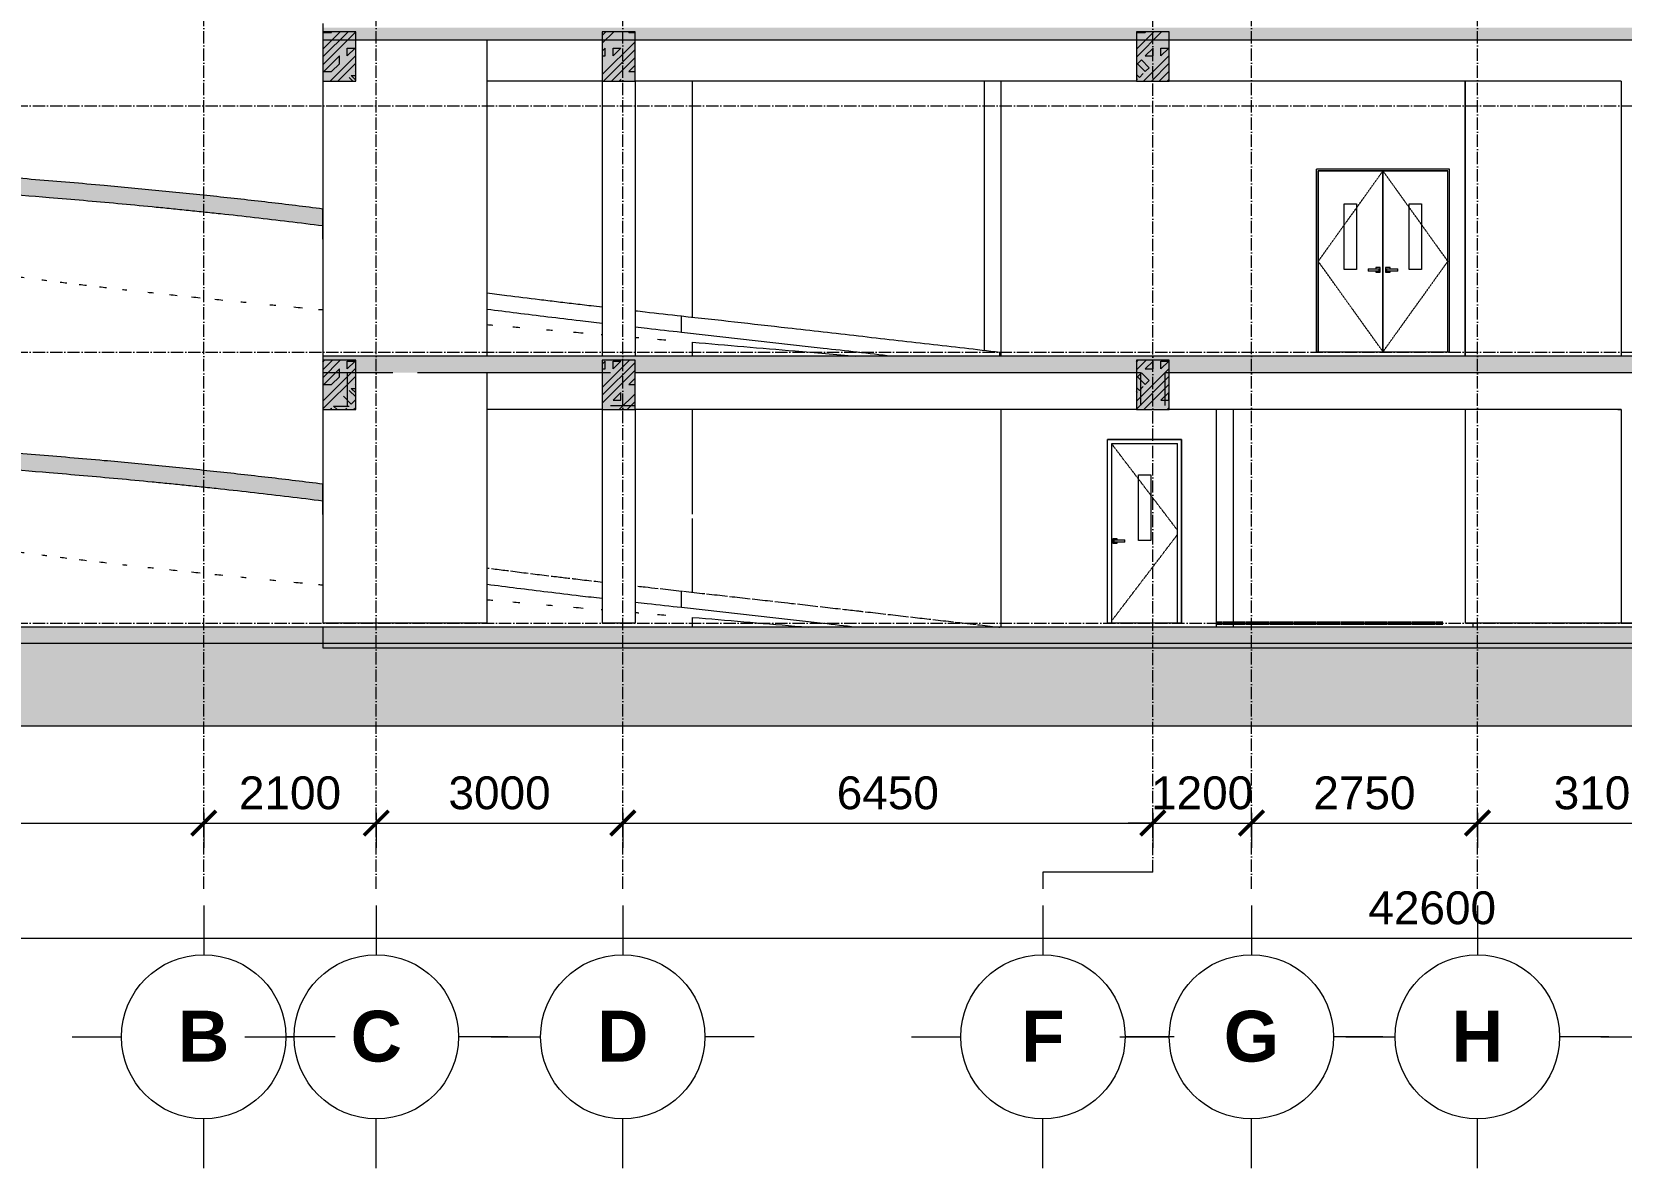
# Model space of a CAD drawing. Header units: millimetres. Extents: x -7075 to 54747, y -13937 to 93540.
# Drawn here: x 4258 to 23600, y -13937 to -100 of the extents above; entities that cross this region are included whole.
import ezdxf

# ---------------------------------------------------------------- set-up
doc = ezdxf.new("R2010")
doc.units = ezdxf.units.MM
for name, pattern in [('CGXD', [18, 4, -2, 4, -2, 4, -2]), ('Dash 1_16_', [3.175, 1.5875, -1.5875]), ('Grid Line', [4.2, 3, -0.6, 0, -0.6])]:
    doc.linetypes.add(name, pattern=pattern)
for name, color, linetype, lineweight in [('A-DOOR', 31, 'Continuous', 5), ('CUA', 31, 'Continuous', 9), ('DIM', 1, 'Continuous', 5), ('Duong Ranh', 83, 'CGXD', 50), ('KH', 6, 'Continuous', 5), ('NET CAT', 3, 'Continuous', 5), ('NET CATConcrete', 3, 'Continuous', 5), ('NET THAY 2', 55, 'Continuous', 5), ('NET-CAT', 3, 'Continuous', 15), ('NET-THAY', 2, 'Continuous', 9), ('TRUC', 225, 'Continuous', 5)]:
    doc.layers.add(name, color=color, linetype=linetype, lineweight=lineweight)
doc.styles.add('Arial_B', font='arialbd_0.ttf', dxfattribs={"height": 619.047619})
doc.styles.add('TA1', font='arial_0.ttf')
doc.dimstyles.new('D_200_KTx2', dxfattribs={"dimtxt": 400, "dimasz": 300, "dimexe": 300, "dimexo": 300, "dimgap": 160, "dimtad": 1, "dimdec": 0, "dimzin": 9, "dimtxsty": 'TA1', "dimblk": 'ARCHTICK', "dimcen": 1, "dimdle": 300, "dimclrd": 256, "dimclre": 256, "dimclrt": 7, "dimadec": 0, "dimazin": 0, "dimtfac": 1, "dimtdec": 0, "dimtix": 1, "dimtmove": 1, "dimatfit": 3, "dimldrblk": 'ARCHTICK', "dimfxl": 0, "dimtolj": 1, "dimtzin": 0, "dimlwd": -1, "dimlwe": -1, "dimarcsym": 0})
pattern_1 = [(45, (19331.55, 39800), (-476.246, 476.246), []), (45, (19426.8, 39800), (-476.246, 476.246), []), (45, (19236.3, 39800), (-476.246, 476.246), []), (45, (19712.55, 39800), (-476.246, 476.246), []), (45, (19807.8, 39800), (-476.246, 476.246), []), (0, (19617.3, 39895.25), (0, 952.5), [95.25, -857.25]), (0, (19712.55, 39990.5), (0, 952.5), [95.25, -857.25]), (45, (19617.3, 39895.25), (0, 952.491), [134.683, -1212.342]), (45, (19712.55, 39895.25), (0, 952.491), [134.684, -1212.342]), (0, (19617.3, 39895.25), (0, 952.5), [95.25, -857.25]), (90, (19141.05, 39895.25), (-952.5, 6e-14), [95.25, -857.25]), (90, (19236.3, 39895.25), (-952.5, 6e-14), [190.5, -762]), (45, (19141.05, 39990.5), (0, 952.491), [134.684, -1212.342]), (90, (19998.3, 40181), (-952.5, 6e-14), [95.25, -857.25]), (0, (19903.05, 40181), (0, 952.5), [95.25, -857.25]), (45, (19903.05, 40181), (0, 952.491), [134.683, -1212.342]), (0, (20093.55, 39895.25), (0, 952.5), [95.25, -857.25]), (0, (20093.55, 40371.5), (0, 952.5), [95.25, -857.25]), (90, (20284.05, 40466.75), (-952.5, 6e-14), [95.25, -857.25]), (45, (20093.55, 40371.5), (0, 952.491), [269.367, -1077.659]), (45, (20188.8, 40371.5), (0, 952.491), [134.684, -1212.342]), (45, (20379.3, 40562), (0, 952.491), [134.684, -1212.342]), (0, (20379.3, 40657.25), (0, 952.5), [95.25, -857.25]), (90, (20379.3, 40562), (-952.5, 6e-14), [95.25, -857.25]), (0, (19712.55, 40562), (0, 952.5), [95.25, -857.25]), (0, (19903.05, 40657.25), (0, 952.5), [95.25, -857.25]), (90, (19807.8, 40562), (-952.5, 6e-14), [95.25, -857.25]), (90, (19903.05, 40562), (-952.5, 6e-14), [95.25, -857.25]), (45, (19712.55, 40562), (0, 952.491), [134.684, -1212.342]), (45, (19903.05, 40562), (0, 952.491), [134.684, -1212.342]), (135, (19355.3, 40014.8), (-952.491, 6e-14), [134.684, -1212.342]), (135, (19474.4, 40133.4), (-952.491, 6e-14), [134.684, -1212.342]), (135, (19545.86, 40204.8), (-952.491, 6e-14), [134.683, -1212.342]), (135, (19569.7, 40228.6), (-952.491, 6e-14), [134.683, -1212.342]), (135, (19617.3, 40276.25), (-952.491, 6e-14), [134.683, -1212.342]), (135, (19641.1, 40300.06), (-952.491, 6e-14), [134.683, -1212.342]), (135, (19712.55, 40371.5), (-952.491, 6e-14), [134.683, -1212.342]), (135, (19760.2, 40419.1), (-952.491, 6e-14), [134.683, -1212.342]), (45, (19355.3, 40014.8), (0, 952.491), [95.25, -1251.776]), (45, (19474.4, 40133.4), (0, 952.491), [67.361, -1279.665]), (45, (19641.1, 40300.06), (0, 952.491), [67.361, -1279.665]), (45, (19545.86, 40395.3), (0, 952.491), [67.361, -1279.665]), (45, (19712.55, 40371.5), (0, 952.491), [67.361, -1279.665]), (45, (19617.3, 40466.75), (0, 952.491), [67.361, -1279.665]), (0, (19260.5, 40109.5), (0, 952.5), [190.043, -762.457]), (0, (19474.4, 40323.9), (0, 952.5), [95.25, -857.25])]

# ---------------------------------------------------------------- blocks, each defined once
blk = doc.blocks.new('ALC1807-ASCENT PLAZA-KET CAU 180524_rvt-1-A-A')
at = {"layer": 'NET CAT'}
h = blk.add_hatch(dxfattribs=at)
h.set_pattern_fill('FP_5', color=256, style=0, pattern_type=2)
h.set_pattern_definition([(45, (19431.55, 39800), (-476.246, 476.246), []), (45, (19526.8, 39800), (-476.246, 476.246), []), (45, (19336.3, 39800), (-476.246, 476.246), []), (45, (19812.55, 39800), (-476.246, 476.246), []), (45, (19907.8, 39800), (-476.246, 476.246), []), (0, (19717.3, 39895.25), (0, 952.5), [95.25, -857.25]), (0, (19812.55, 39990.5), (0, 952.5), [95.25, -857.25]), (45, (19717.3, 39895.25), (0, 952.491), [134.683, -1212.342]), (45, (19812.55, 39895.25), (0, 952.491), [134.684, -1212.342]), (0, (19717.3, 39895.25), (0, 952.5), [95.25, -857.25]), (90, (19241.05, 39895.25), (-952.5, 6e-14), [95.25, -857.25]), (90, (19336.3, 39895.25), (-952.5, 6e-14), [190.5, -762]), (45, (19241.05, 39990.5), (0, 952.491), [134.684, -1212.342]), (90, (20098.3, 40181), (-952.5, 6e-14), [95.25, -857.25]), (0, (20003.05, 40181), (0, 952.5), [95.25, -857.25]), (45, (20003.05, 40181), (0, 952.491), [134.683, -1212.342]), (0, (20193.55, 39895.25), (0, 952.5), [95.25, -857.25]), (0, (20193.55, 40371.5), (0, 952.5), [95.25, -857.25]), (90, (20384.05, 40466.75), (-952.5, 6e-14), [95.25, -857.25]), (45, (20193.55, 40371.5), (0, 952.491), [269.367, -1077.66]), (45, (20288.8, 40371.5), (0, 952.491), [134.684, -1212.342]), (45, (20479.3, 40562), (0, 952.491), [134.684, -1212.342]), (0, (20479.3, 40657.25), (0, 952.5), [95.25, -857.25]), (90, (20479.3, 40562), (-952.5, 6e-14), [95.25, -857.25]), (0, (19812.55, 40562), (0, 952.5), [95.25, -857.25]), (0, (20003.05, 40657.25), (0, 952.5), [95.25, -857.25]), (90, (19907.8, 40562), (-952.5, 6e-14), [95.25, -857.25]), (90, (20003.05, 40562), (-952.5, 6e-14), [95.25, -857.25]), (45, (19812.55, 40562), (0, 952.491), [134.684, -1212.342]), (45, (20003.05, 40562), (0, 952.491), [134.684, -1212.342]), (135, (19455.3, 40014.8), (-952.491, 6e-14), [134.684, -1212.342]), (135, (19574.4, 40133.4), (-952.491, 6e-14), [134.684, -1212.342]), (135, (19645.86, 40204.8), (-952.491, 6e-14), [134.683, -1212.342]), (135, (19669.7, 40228.6), (-952.491, 6e-14), [134.683, -1212.342]), (135, (19717.3, 40276.25), (-952.491, 6e-14), [134.683, -1212.342]), (135, (19741.1, 40300.06), (-952.491, 6e-14), [134.683, -1212.342]), (135, (19812.55, 40371.5), (-952.491, 6e-14), [134.683, -1212.342]), (135, (19860.2, 40419.1), (-952.491, 6e-14), [134.683, -1212.342]), (45, (19455.3, 40014.8), (0, 952.491), [95.25, -1251.776]), (45, (19574.4, 40133.4), (0, 952.491), [67.36, -1279.665]), (45, (19741.1, 40300.06), (0, 952.491), [67.36, -1279.665]), (45, (19645.86, 40395.3), (0, 952.491), [67.36, -1279.665]), (45, (19812.55, 40371.5), (0, 952.491), [67.36, -1279.665]), (45, (19717.3, 40466.75), (0, 952.491), [67.36, -1279.665]), (0, (19360.5, 40109.5), (0, 952.5), [190.043, -762.457]), (0, (19574.4, 40323.9), (0, 952.5), [95.25, -857.25])])
h.paths.add_polyline_path([(7800, -700), (8200, -700), (8200, -100), (7800, -100), (7800, -610)], flags=0)
h = blk.add_hatch(dxfattribs=at)
h.set_pattern_fill('FP_5', color=256, style=0, pattern_type=2)
h.set_pattern_definition(pattern_1)
h.paths.add_polyline_path([(11271, -700), (11600, -700), (11600, -100), (11200, -100), (11200, -700)], flags=0)
h = blk.add_hatch(dxfattribs=at)
h.set_pattern_fill('FP_5', color=256, style=0, pattern_type=2)
h.set_pattern_definition(pattern_1)
h.paths.add_polyline_path([(17700, -700), (18100, -700), (18100, -100), (17700, -100)], flags=0)
h = blk.add_hatch(dxfattribs=at)
h.set_pattern_fill('FP_5', color=256, style=0, pattern_type=2)
h.set_pattern_definition([(45, (19431.54, 39800), (-476.246, 476.246), []), (45, (19526.8, 39800), (-476.246, 476.246), []), (45, (19336.3, 39800), (-476.246, 476.246), []), (45, (19812.54, 39800), (-476.246, 476.246), []), (45, (19907.8, 39800), (-476.246, 476.246), []), (0, (19717.3, 39895.25), (0, 952.5), [95.25, -857.25]), (0, (19812.5, 39990.5), (0, 952.5), [95.25, -857.25]), (45, (19717.3, 39895.25), (0, 952.491), [134.683, -1212.342]), (45, (19812.54, 39895.25), (0, 952.491), [134.684, -1212.342]), (0, (19717.3, 39895.25), (0, 952.5), [95.25, -857.25]), (90, (19241, 39895.25), (-952.5, 6e-14), [95.25, -857.25]), (90, (19336.3, 39895.25), (-952.5, 6e-14), [190.5, -762]), (45, (19241.04, 39990.5), (0, 952.491), [134.684, -1212.342]), (90, (20098.3, 40181), (-952.5, 6e-14), [95.25, -857.25]), (0, (20003, 40181), (0, 952.5), [95.25, -857.25]), (45, (20003.04, 40181), (0, 952.491), [134.683, -1212.342]), (0, (20193.5, 39895.25), (0, 952.5), [95.25, -857.25]), (0, (20193.5, 40371.5), (0, 952.5), [95.25, -857.25]), (90, (20384, 40466.75), (-952.5, 6e-14), [95.25, -857.25]), (45, (20193.54, 40371.5), (0, 952.491), [269.367, -1077.659]), (45, (20288.8, 40371.5), (0, 952.491), [134.684, -1212.342]), (45, (20479.3, 40562), (0, 952.491), [134.684, -1212.342]), (0, (20479.3, 40657.25), (0, 952.5), [95.25, -857.25]), (90, (20479.3, 40562), (-952.5, 6e-14), [95.25, -857.25]), (0, (19812.5, 40562), (0, 952.5), [95.25, -857.25]), (0, (20003, 40657.25), (0, 952.5), [95.25, -857.25]), (90, (19907.8, 40562), (-952.5, 6e-14), [95.25, -857.25]), (90, (20003, 40562), (-952.5, 6e-14), [95.25, -857.25]), (45, (19812.54, 40562), (0, 952.491), [134.684, -1212.342]), (45, (20003.04, 40562), (0, 952.491), [134.684, -1212.342]), (135, (19455.3, 40014.8), (-952.491, 6e-14), [134.684, -1212.342]), (135, (19574.4, 40133.4), (-952.491, 6e-14), [134.684, -1212.342]), (135, (19645.85, 40204.8), (-952.491, 6e-14), [134.683, -1212.342]), (135, (19669.66, 40228.6), (-952.491, 6e-14), [134.683, -1212.342]), (135, (19717.3, 40276.25), (-952.491, 6e-14), [134.683, -1212.342]), (135, (19741.1, 40300.06), (-952.491, 6e-14), [134.683, -1212.342]), (135, (19812.54, 40371.5), (-952.491, 6e-14), [134.683, -1212.342]), (135, (19860.16, 40419.1), (-952.491, 6e-14), [134.683, -1212.342]), (45, (19455.3, 40014.8), (0, 952.491), [95.25, -1251.776]), (45, (19574.4, 40133.4), (0, 952.491), [67.361, -1279.665]), (45, (19741.1, 40300.06), (0, 952.491), [67.361, -1279.665]), (45, (19645.85, 40395.3), (0, 952.491), [67.361, -1279.665]), (45, (19812.54, 40371.5), (0, 952.491), [67.361, -1279.665]), (45, (19717.3, 40466.75), (0, 952.491), [67.361, -1279.665]), (0, (19360.5, 40109.5), (0, 952.5), [190.043, -762.457]), (0, (19574.4, 40323.9), (0, 952.5), [95.25, -857.25])])
h.paths.add_polyline_path([(8166, -4700), (8200, -4700), (8200, -4100), (7800, -4100), (7800, -4700)], flags=0)
h = blk.add_hatch(dxfattribs=at)
h.set_pattern_fill('FP_5', color=256, style=0, pattern_type=2)
h.set_pattern_definition(pattern_1)
h.paths.add_polyline_path([(11271, -4700), (11600, -4700), (11600, -4100), (11200, -4100), (11200, -4700)], flags=0)
h = blk.add_hatch(dxfattribs=at)
h.set_pattern_fill('FP_5', color=256, style=0, pattern_type=2)
h.set_pattern_definition(pattern_1)
h.paths.add_polyline_path([(17700, -4700), (18100, -4700), (18100, -4100), (17700, -4100)], flags=0)
at = {"layer": 'NET CAT', "color": 130, "lineweight": 13}
for p, q in [((8200, -100), (7800, -100)), ((7800, -100), (7800, -700)), ((8200, -700), (8200, -100)), ((11600, -100), (11200, -100)), ((11200, -100), (11200, -700)), ((11600, -700), (11600, -100)), ((18100, -100), (17700, -100)), ((17700, -100), (17700, -700)), ((18100, -700), (18100, -100)), ((7800, -700), (8200, -700)), ((11200, -700), (11600, -700)), ((17700, -700), (18100, -700)), ((8200, -4100), (7800, -4100)), ((7800, -4100), (7800, -4700)), ((8200, -4700), (8200, -4100)), ((11600, -4100), (11200, -4100)), ((11200, -4100), (11200, -4700)), ((11600, -4700), (11600, -4100)), ((18100, -4100), (17700, -4100)), ((17700, -4100), (17700, -4700)), ((18100, -4700), (18100, -4100)), ((7800, -4700), (8200, -4700)), ((11200, -4700), (11600, -4700)), ((17700, -4700), (18100, -4700))]:
    blk.add_line(p, q, dxfattribs=at)
at = {"layer": 'NET CAT', "color": 4}
for p, q in [((9800, -4050), (9800, -200)), ((7800, -700), (7800, -2258)), ((11200, -700), (9800, -700)), ((11200, -700), (11200, -4050)), ((11600, -700), (11600, -4050)), ((17700, -700), (11600, -700)), ((23600, -700), (18100, -700)), ((21700, -700), (21700, -4050)), ((23600, -700), (23600, -4050)), ((7800, -2627), (7800, -4050)), ((9800, -7300), (9800, -4250)), ((11200, -4700), (9800, -4700)), ((11200, -4700), (11200, -7300)), ((11600, -4700), (11600, -7300)), ((17700, -4700), (11600, -4700)), ((23600, -4700), (18100, -4700)), ((21700, -4700), (21700, -7300)), ((23600, -4700), (23600, -7300)), ((7800, -5431), (7800, -5607)), ((7800, -5977), (7800, -7300)), ((9800, -7300), (7800, -7300)), ((11600, -7300), (11200, -7300)), ((23600, -7300), (21700, -7300)), ((25950, -7300), (23600, -7300))]:
    blk.add_line(p, q, dxfattribs=at)
blk = doc.blocks.new('CUA 1 CANH MO - 2 - Type 1-1950947-A-A')
at = {"layer": 'A-DOOR'}
for p, q in [((17725, -6295), (17725, -5495)), ((17725, -5495), (17875, -5495)), ((17875, -5495), (17875, -6295)), ((17875, -6295), (17725, -6295)), ((17400, -7295), (18200, -7295))]:
    blk.add_line(p, q, dxfattribs=at)
at = {"layer": 'CUA', "lineweight": 5}
for p, q in [((17350, -7300), (17350, -5064)), ((18250, -5064), (17350, -5064)), ((17400, -7300), (17400, -5114)), ((17400, -5114), (18200, -5114)), ((18200, -7300), (18200, -5114)), ((18250, -7300), (18250, -5064)), ((17468, -6272), (17413, -6272)), ((17413, -6272), (17413, -6327)), ((17413, -6327), (17468, -6327)), ((17426, -6285), (17561, -6285)), ((17426, -6285), (17426, -6315)), ((17561, -6315), (17426, -6315)), ((17468, -6285), (17468, -6272)), ((17468, -6327), (17468, -6315)), ((17561, -6315), (17561, -6285)), ((17400, -7300), (17350, -7300)), ((18250, -7300), (18200, -7300))]:
    blk.add_line(p, q, dxfattribs=at)
at = {"layer": 'CUA', "linetype": 'Dash 1_16_', "lineweight": 5}
for p, q in [((17400, -5120), (18200, -6170)), ((18200, -6220), (17400, -7270))]:
    blk.add_line(p, q, dxfattribs=at)
blk = doc.blocks.new('CUA 2 CANH MO KHUNG NHOM - 1 - Type 1-V89-A-A')
at = {"layer": 'A-DOOR'}
for p, q in [((43909, -1795), (43121, -1795)), ((43121, -1795), (43121, -3995)), ((43909, -3995), (43909, -1795)), ((44699, -1795), (43910, -1795)), ((43910, -1795), (43910, -3995)), ((44699, -3995), (44699, -1795)), ((43440, -2195), (43590, -2195)), ((43440, -2995), (43440, -2195)), ((43590, -2195), (43590, -2995)), ((44230, -2995), (44230, -2195)), ((44230, -2195), (44380, -2195)), ((44380, -2195), (44380, -2995)), ((43590, -2995), (43440, -2995)), ((44380, -2995), (44230, -2995)), ((43121, -3995), (43909, -3995)), ((43910, -3995), (44699, -3995))]:
    blk.add_line(p, q, dxfattribs=at)
at = {"layer": 'CUA', "lineweight": 5}
for p, q in [((43100, -4000), (43100, -1774)), ((44720, -1774), (43100, -1774)), ((43120, -1794), (43120, -4000)), ((43120, -1794), (44700, -1794)), ((44700, -4000), (44700, -1794)), ((44720, -4000), (44720, -1774)), ((43729, -2985), (43864, -2985)), ((43729, -2985), (43729, -3015)), ((43864, -3015), (43729, -3015)), ((43822, -2972), (43822, -2985)), ((43877, -2972), (43822, -2972)), ((43822, -3015), (43822, -3027)), ((43822, -3027), (43877, -3027)), ((43864, -3015), (43864, -2985)), ((43877, -3027), (43877, -2972)), ((43998, -2972), (43943, -2972)), ((43943, -2972), (43943, -3027)), ((43943, -3027), (43998, -3027)), ((43955, -2985), (44090, -2985)), ((43955, -2985), (43955, -3015)), ((44090, -3015), (43955, -3015)), ((43998, -2985), (43998, -2972)), ((43998, -3027), (43998, -3015)), ((44090, -3015), (44090, -2985)), ((43120, -4000), (43100, -4000)), ((43140, -3995), (43140, -4000)), ((44680, -4000), (44680, -3995)), ((44720, -4000), (44700, -4000))]:
    blk.add_line(p, q, dxfattribs=at)
at = {"layer": 'CUA', "linetype": 'Dash 1_16_', "lineweight": 5}
for p, q in [((43909, -1795), (43121, -2895)), ((43910, -1795), (44699, -2895)), ((43121, -2895), (43909, -3995)), ((44699, -2895), (43910, -3995))]:
    blk.add_line(p, q, dxfattribs=at)
blk = doc.blocks.new('Ramp - Ramp-1951407-A-A')
at = {"layer": 'NET CAT', "lineweight": 9}
for p, q in [((1800, -5074), (1800, -5276)), ((7800, -5810), (7800, -5608))]:
    blk.add_line(p, q, dxfattribs=at)
for points, knots in [([(7800, -5608), (7579, -5580), (7136, -5526), (6470, -5452), (5804, -5384), (5082, -5316), (4304, -5250), (3470, -5185), (2635, -5127), (2078, -5091), (1800, -5074)], [0, 0, 0, 0, 0.111111, 0.222222, 0.333333, 0.444444, 0.583333, 0.722222, 0.861111, 1, 1, 1, 1]), ([(1800, -5276), (2023, -5289), (2468, -5318), (3136, -5363), (3804, -5412), (4387, -5459), (4888, -5502), (5304, -5539), (5652, -5572), (5929, -5599), (6137, -5620), (6345, -5642), (6623, -5671), (7108, -5725), (7523, -5775), (7800, -5810)], [0, 0, 0, 0, 0.111111, 0.222222, 0.333333, 0.444444, 0.513889, 0.583333, 0.652778, 0.6875, 0.722222, 0.756944, 0.791667, 0.861111, 1, 1, 1, 1])]:
    blk.add_open_spline(points, degree=3, knots=knots, dxfattribs=at)
at = {"layer": 'NET THAY 2'}
blk.add_line((12166, -7111), (12166, -6910), dxfattribs=at)
for points in [[(1805, -5887), (1806, -5889), (1808, -5892), (1809, -5895)], [(1821, -5913), (1824, -5916), (1827, -5919), (1830, -5922)], [(1848, -5939), (1852, -5942), (1856, -5945), (1861, -5949)], [(1887, -5966), (1892, -5969), (1897, -5972), (1902, -5975)], [(2015, -6028), (2022, -6030), (2029, -6033), (2037, -6036)], [(2172, -6081), (2183, -6085), (2194, -6088), (2205, -6091)], [(2269, -6109), (2280, -6112), (2291, -6115), (2302, -6118)], [(2396, -6142), (2401, -6143), (2406, -6145), (2411, -6146)], [(2526, -6172), (2538, -6175), (2550, -6178), (2563, -6181)], [(2653, -6200), (2669, -6203), (2685, -6206), (2702, -6210)], [(2791, -6227), (2809, -6231), (2826, -6234), (2844, -6237)], [(2943, -6256), (2960, -6259), (2978, -6262), (2995, -6265)], [(3128, -6288), (3137, -6290), (3145, -6291), (3154, -6292)], [(3322, -6320), (3339, -6323), (3356, -6325), (3373, -6328)], [(3499, -6348), (3522, -6351), (3544, -6354), (3566, -6358)], [(3688, -6376), (3712, -6379), (3736, -6382), (3760, -6386)], [(3890, -6404), (3913, -6408), (3936, -6411), (3959, -6414)], [(4127, -6437), (4140, -6438), (4153, -6440), (4166, -6442)], [(4380, -6469), (4401, -6472), (4421, -6475), (4442, -6477)], [(4603, -6497), (4631, -6501), (4658, -6504), (4686, -6508)], [(4836, -6526), (4866, -6529), (4895, -6533), (4925, -6536)], [(5083, -6555), (5111, -6558), (5139, -6561), (5167, -6564)], [(5363, -6587), (5380, -6589), (5398, -6591), (5415, -6593)], [(5670, -6621), (5693, -6623), (5716, -6626), (5739, -6628)], [(5932, -6649), (5964, -6652), (5995, -6656), (6027, -6659)], [(6203, -6677), (6237, -6681), (6271, -6684), (6305, -6688)], [(6486, -6706), (6518, -6710), (6551, -6713), (6584, -6716)], [(6801, -6738), (6822, -6740), (6843, -6742), (6865, -6744)], [(9799, -6628), (9807, -6629), (9816, -6631), (9824, -6632)], [(10085, -6665), (10156, -6674), (10228, -6684), (10300, -6693)], [(7153, -6773), (7178, -6775), (7202, -6777), (7227, -6780)], [(7446, -6801), (7482, -6804), (7517, -6808), (7552, -6811)], [(7747, -6830), (7764, -6831), (7782, -6833), (7799, -6834)], [(11096, -6788), (11131, -6792), (11165, -6796), (11200, -6800)], [(11600, -6846), (11602, -6846), (11605, -6847), (11608, -6847)], [(11905, -6880), (11991, -6890), (12078, -6900), (12166, -6910)], [(12166, -6910), (12169, -6910), (12172, -6910), (12175, -6911)], [(12188, -6912), (12275, -6922), (12363, -6931), (12450, -6941)], [(12470, -6943), (12555, -6953), (12640, -6962), (12725, -6972)], [(9800, -7015), (9823, -7017), (9846, -7019), (9869, -7021)], [(10111, -7042), (10140, -7045), (10168, -7047), (10196, -7050)], [(10523, -7078), (10547, -7080), (10572, -7082), (10596, -7084)], [(10852, -7106), (10891, -7110), (10929, -7113), (10968, -7116)], [(11186, -7135), (11190, -7135), (11195, -7136), (11200, -7136)], [(12750, -6975), (12833, -6984), (12917, -6993), (13000, -7003)], [(13026, -7005), (13109, -7015), (13191, -7024), (13274, -7033)], [(13575, -7067), (13658, -7077), (13742, -7086), (13825, -7096)], [(13850, -7099), (13933, -7108), (14017, -7118), (14100, -7127)], [(11600, -7170), (11615, -7172), (11631, -7173), (11647, -7174)], [(11872, -7193), (11906, -7196), (11940, -7199), (11974, -7202)], [(14400, -7161), (14483, -7171), (14567, -7181), (14650, -7190)], [(14675, -7193), (14758, -7203), (14842, -7212), (14925, -7222)], [(15224, -7256), (15308, -7266), (15391, -7275), (15475, -7285)], [(15766, -7319), (15848, -7328), (15930, -7338), (16012, -7347)], [(16025, -7349), (16029, -7349), (16033, -7350), (16037, -7350)]]:
    blk.add_open_spline(points, degree=3, dxfattribs=at)
for points, knots in [([(7800, -5977), (7800, -5952), (7800, -5899), (7800, -5841), (7800, -5810)], [-0.2120864, -0.2120864, -0.2120864, -0.2120864, -0.1111111, 0, 0, 0, 0]), ([(2088, -6054), (2089, -6055), (2098, -6058), (2108, -6061), (2117, -6064)], [-0.850649837, -0.850649837, -0.850649837, -0.850649837, -0.85, -0.843199626, -0.843199626, -0.843199626, -0.843199626]), ([(9852, -6635), (9913, -6643), (9982, -6652), (10052, -6661), (10058, -6662)], [-0.35434461, -0.35434461, -0.35434461, -0.35434461, -0.32258065, -0.31942535, -0.31942535, -0.31942535, -0.31942535]), ([(10328, -6696), (10364, -6700), (10437, -6710), (10512, -6719), (10550, -6723)], [-0.27532788, -0.27532788, -0.27532788, -0.27532788, -0.25806452, -0.24002519, -0.24002519, -0.24002519, -0.24002519]), ([(10578, -6727), (10599, -6729), (10675, -6738), (10751, -6748), (10807, -6754)], [-0.23573312, -0.23573312, -0.23573312, -0.23573312, -0.22580645, -0.20032241, -0.20032241, -0.20032241, -0.20032241]), ([(10834, -6757), (10840, -6758), (10916, -6767), (10994, -6776), (11067, -6785), (11069, -6785)], [-0.19610474, -0.19610474, -0.19610474, -0.19610474, -0.19354839, -0.16129032, -0.16061622, -0.16061622, -0.16061622, -0.16061622]), ([(11200, -7002), (11109, -6991), (10885, -6965), (10536, -6923), (10158, -6877), (9917, -6846), (9800, -6830), (9799, -6830)], [-0.8589177, -0.8589177, -0.8589177, -0.8589177, -0.8185484, -0.7580645, -0.6975806, -0.6370968, -0.6366223, -0.6366223, -0.6366223, -0.6366223]), ([(11632, -6850), (11662, -6853), (11744, -6862), (11827, -6872), (11880, -6878)], [-0.07735213, -0.07735213, -0.07735213, -0.07735213, -0.06451613, -0.0413576, -0.0413576, -0.0413576, -0.0413576]), ([(12166, -7111), (12026, -7096), (11837, -7075), (11649, -7053), (11600, -7048)], [-1, -1, -1, -1, -0.93951613, -0.91789964, -0.91789964, -0.91789964, -0.91789964]), ([(14285, -7350), (14152, -7335), (13446, -7254), (12739, -7175), (12166, -7111)], [-0.5473621, -0.5473621, -0.5473621, -0.5473621, -0.4444444, 0, 0, 0, 0]), ([(13300, -7036), (13352, -7042), (13435, -7052), (13519, -7061), (13550, -7065)], [-0.70709531, -0.70709531, -0.70709531, -0.70709531, -0.66666667, -0.64258337, -0.64258337, -0.64258337, -0.64258337]), ([(14125, -7130), (14189, -7137), (14272, -7147), (14356, -7156), (14375, -7159)], [-0.49402259, -0.49402259, -0.49402259, -0.49402259, -0.44444444, -0.4294499, -0.4294499, -0.4294499, -0.4294499]), ([(12300, -7230), (12715, -7265), (13184, -7305), (13653, -7345), (13707, -7350)], [-1, -1, -1, -1, -0.6666667, -0.6235122, -0.6235122, -0.6235122, -0.6235122]), ([(14950, -7225), (15026, -7233), (15109, -7243), (15192, -7253), (15200, -7253)], [-0.28092377, -0.28092377, -0.28092377, -0.28092377, -0.22222222, -0.21634534, -0.21634534, -0.21634534, -0.21634534]), ([(15495, -7287), (15533, -7292), (15617, -7302), (15702, -7311), (15750, -7317)], [-0.14004882, -0.14004882, -0.14004882, -0.14004882, -0.11111111, -0.07426835, -0.07426835, -0.07426835, -0.07426835])]:
    blk.add_open_spline(points, degree=3, knots=knots, dxfattribs=at)
blk = doc.blocks.new('Ramp - Ramp-1952306-A-A')
at = {"layer": 'NET CAT', "lineweight": 9}
for p, q in [((1800, -1724), (1800, -1926)), ((7800, -2460), (7800, -2258))]:
    blk.add_line(p, q, dxfattribs=at)
for points, knots in [([(7800, -2258), (7579, -2230), (7136, -2176), (6470, -2102), (5804, -2034), (5082, -1966), (4304, -1900), (3470, -1835), (2635, -1777), (2078, -1741), (1800, -1724)], [0, 0, 0, 0, 0.111111, 0.222222, 0.333333, 0.444444, 0.583333, 0.722222, 0.861111, 1, 1, 1, 1]), ([(1800, -1926), (2023, -1939), (2468, -1968), (3136, -2013), (3804, -2062), (4387, -2109), (4888, -2152), (5304, -2189), (5652, -2222), (5929, -2249), (6137, -2270), (6345, -2292), (6623, -2321), (7108, -2375), (7523, -2425), (7800, -2460)], [0, 0, 0, 0, 0.111111, 0.222222, 0.333333, 0.444444, 0.513889, 0.583333, 0.652778, 0.6875, 0.722222, 0.756944, 0.791667, 0.861111, 1, 1, 1, 1])]:
    blk.add_open_spline(points, degree=3, knots=knots, dxfattribs=at)
at = {"layer": 'NET THAY 2'}
for p, q in [((12166, -3761), (12166, -3560)), ((16037, -4050), (16037, -4000))]:
    blk.add_line(p, q, dxfattribs=at)
for points, knots in [([(7800, -2627), (7800, -2602), (7800, -2549), (7800, -2491), (7800, -2460)], [-0.2120864, -0.2120864, -0.2120864, -0.2120864, -0.1111111, 0, 0, 0, 0]), ([(2088, -2704), (2089, -2705), (2098, -2708), (2108, -2711), (2117, -2714)], [-0.850649837, -0.850649837, -0.850649837, -0.850649837, -0.85, -0.843199626, -0.843199626, -0.843199626, -0.843199626]), ([(9799, -3278), (9878, -3289), (10084, -3316), (10367, -3351), (10641, -3384), (10851, -3409), (11037, -3431), (11154, -3445), (11200, -3450)], [-0.3633777, -0.3633777, -0.3633777, -0.3633777, -0.3225806, -0.2580645, -0.2258065, -0.1935484, -0.1612903, -0.1410823, -0.1410823, -0.1410823, -0.1410823]), ([(11200, -3652), (11109, -3641), (10885, -3615), (10536, -3573), (10158, -3527), (9917, -3496), (9800, -3480), (9799, -3480)], [-0.8589177, -0.8589177, -0.8589177, -0.8589177, -0.8185484, -0.7580645, -0.6975806, -0.6370968, -0.6366223, -0.6366223, -0.6366223, -0.6366223]), ([(11600, -3496), (11640, -3501), (11827, -3522), (12017, -3543), (12166, -3560)], [-0.08210036, -0.08210036, -0.08210036, -0.08210036, -0.06451613, 0, 0, 0, 0]), ([(12166, -3560), (12596, -3607), (13313, -3687), (14317, -3802), (15034, -3884), (15607, -3950), (15894, -3983), (16037, -4000)], [-1, -1, -1, -1, -0.666667, -0.444444, -0.222222, -0.111111, 0, 0, 0, 0]), ([(12166, -3761), (12026, -3746), (11837, -3725), (11649, -3703), (11600, -3698)], [-1, -1, -1, -1, -0.93951613, -0.91789964, -0.91789964, -0.91789964, -0.91789964]), ([(14721, -4050), (14443, -4018), (13591, -3921), (12739, -3825), (12166, -3761)], [-0.6600357, -0.6600357, -0.6600357, -0.6600357, -0.4444444, 0, 0, 0, 0]), ([(12300, -3880), (12715, -3915), (13378, -3972), (14040, -4029), (14287, -4050)], [-1, -1, -1, -1, -0.6666667, -0.4682952, -0.4682952, -0.4682952, -0.4682952])]:
    blk.add_open_spline(points, degree=3, knots=knots, dxfattribs=at)
for points in [[(1805, -2537), (1806, -2539), (1808, -2542), (1809, -2545)], [(1821, -2563), (1824, -2566), (1827, -2569), (1830, -2572)], [(1848, -2589), (1852, -2592), (1856, -2595), (1861, -2599)], [(1887, -2616), (1892, -2619), (1897, -2622), (1902, -2625)], [(2015, -2678), (2022, -2680), (2029, -2683), (2037, -2686)], [(2172, -2731), (2183, -2735), (2194, -2738), (2205, -2741)], [(2269, -2759), (2280, -2762), (2291, -2765), (2302, -2768)], [(2396, -2792), (2401, -2793), (2406, -2795), (2411, -2796)], [(2526, -2822), (2538, -2825), (2550, -2828), (2563, -2831)], [(2653, -2850), (2669, -2853), (2685, -2856), (2702, -2860)], [(2791, -2877), (2809, -2881), (2826, -2884), (2844, -2887)], [(2943, -2906), (2960, -2909), (2978, -2912), (2995, -2915)], [(3128, -2938), (3137, -2940), (3145, -2941), (3154, -2942)], [(3322, -2970), (3339, -2973), (3356, -2975), (3373, -2978)], [(3499, -2998), (3522, -3001), (3544, -3004), (3566, -3008)], [(3688, -3026), (3712, -3029), (3736, -3032), (3760, -3036)], [(3890, -3054), (3913, -3058), (3936, -3061), (3959, -3064)], [(4127, -3087), (4140, -3088), (4153, -3090), (4166, -3092)], [(4380, -3119), (4401, -3122), (4421, -3125), (4442, -3127)], [(4603, -3147), (4631, -3151), (4658, -3154), (4686, -3158)], [(4836, -3176), (4866, -3179), (4895, -3183), (4925, -3186)], [(5083, -3205), (5111, -3208), (5139, -3211), (5167, -3214)], [(5363, -3237), (5380, -3239), (5398, -3241), (5415, -3243)], [(5670, -3271), (5693, -3273), (5716, -3276), (5739, -3278)], [(5932, -3299), (5964, -3302), (5995, -3306), (6027, -3309)], [(6203, -3327), (6237, -3331), (6271, -3334), (6305, -3338)], [(6486, -3356), (6518, -3360), (6551, -3363), (6584, -3366)], [(6801, -3388), (6822, -3390), (6843, -3392), (6865, -3394)], [(7153, -3423), (7178, -3425), (7202, -3427), (7227, -3430)], [(7446, -3451), (7482, -3454), (7517, -3458), (7552, -3461)], [(7747, -3480), (7764, -3481), (7782, -3483), (7799, -3484)], [(9800, -3665), (9823, -3667), (9846, -3669), (9869, -3671)], [(10111, -3692), (10140, -3695), (10168, -3697), (10196, -3700)], [(10523, -3728), (10547, -3730), (10572, -3732), (10596, -3734)], [(10852, -3756), (10891, -3760), (10929, -3763), (10968, -3766)], [(11186, -3785), (11190, -3785), (11195, -3786), (11200, -3786)], [(11600, -3820), (11615, -3822), (11631, -3823), (11647, -3824)], [(11872, -3843), (11906, -3846), (11940, -3849), (11974, -3852)]]:
    blk.add_open_spline(points, degree=3, dxfattribs=at)
blk = doc.blocks.new('Grid - FamilyAL-KH TRUC-1020318-A-A')
at = {"layer": 'KH'}
for p, q in [((0, -10737), (0, -11337)), ((-1600, -12337), (-1000, -12337)), ((1600, -12337), (1000, -12337)), ((0, -13937), (0, -13337))]:
    blk.add_line(p, q, dxfattribs=at)
blk.add_circle((0, -12337), 1000, dxfattribs=at)
blk = doc.blocks.new('_ARCHTICK')
at = {"color": 0, "linetype": 'ByBlock', "const_width": 0.15}
blk.add_lwpolyline([(-0.5, -0.5), (0.5, 0.5)], dxfattribs=at)
blk = doc.blocks.new('DIMBLOCK31-A-A')
at = {"layer": 'Defpoints', "color": 0, "transparency": 16777216}
for p in [(0, -9309), (6350, -9309), (6350, -9734)]:
    blk.add_point(p, dxfattribs=at)
at = {"layer": 'DIM', "transparency": 16777216}
for p, q in [((0, -9609), (0, -10034)), ((6350, -9609), (6350, -10034)), ((-300, -9734), (6650, -9734))]:
    blk.add_line(p, q, dxfattribs=at)
at = {"layer": 'DIM', "transparency": 16777216, "xscale": 300, "yscale": 300, "zscale": 300, "rotation": 180}
blk.add_blockref('_ARCHTICK', (0, -9734), dxfattribs=at)
at = {"layer": 'DIM', "transparency": 16777216, "xscale": 300, "yscale": 300, "zscale": 300}
blk.add_blockref('_ARCHTICK', (6350, -9734), dxfattribs=at)
at = {"layer": 'DIM', "color": 7, "transparency": 16777216, "insert": (3175, -9369), "char_height": 400, "attachment_point": 5, "style": 'TA1'}
blk.add_mtext('\\A1;6350', dxfattribs=at)
blk = doc.blocks.new('DIMBLOCK32-A-A')
at = {"layer": 'Defpoints', "color": 0, "transparency": 16777216}
for p in [(6350, -9309), (8450, -9309), (8450, -9734)]:
    blk.add_point(p, dxfattribs=at)
at = {"layer": 'DIM', "transparency": 16777216}
for p, q in [((6350, -9609), (6350, -10034)), ((8450, -9609), (8450, -10034)), ((6050, -9734), (8750, -9734))]:
    blk.add_line(p, q, dxfattribs=at)
at = {"layer": 'DIM', "transparency": 16777216, "xscale": 300, "yscale": 300, "zscale": 300, "rotation": 180}
blk.add_blockref('_ARCHTICK', (6350, -9734), dxfattribs=at)
at = {"layer": 'DIM', "transparency": 16777216, "xscale": 300, "yscale": 300, "zscale": 300}
blk.add_blockref('_ARCHTICK', (8450, -9734), dxfattribs=at)
at = {"layer": 'DIM', "color": 7, "transparency": 16777216, "insert": (7400, -9369), "char_height": 400, "attachment_point": 5, "style": 'TA1'}
blk.add_mtext('\\A1;2100', dxfattribs=at)
blk = doc.blocks.new('DIMBLOCK33-A-A')
at = {"layer": 'Defpoints', "color": 0, "transparency": 16777216}
for p in [(8450, -9309), (11450, -9309), (11450, -9734)]:
    blk.add_point(p, dxfattribs=at)
at = {"layer": 'DIM', "transparency": 16777216}
for p, q in [((8450, -9609), (8450, -10034)), ((11450, -9609), (11450, -10034)), ((8150, -9734), (11750, -9734))]:
    blk.add_line(p, q, dxfattribs=at)
at = {"layer": 'DIM', "transparency": 16777216, "xscale": 300, "yscale": 300, "zscale": 300, "rotation": 180}
blk.add_blockref('_ARCHTICK', (8450, -9734), dxfattribs=at)
at = {"layer": 'DIM', "transparency": 16777216, "xscale": 300, "yscale": 300, "zscale": 300}
blk.add_blockref('_ARCHTICK', (11450, -9734), dxfattribs=at)
at = {"layer": 'DIM', "color": 7, "transparency": 16777216, "insert": (9950, -9369), "char_height": 400, "attachment_point": 5, "style": 'TA1'}
blk.add_mtext('\\A1;3000', dxfattribs=at)
blk = doc.blocks.new('DIMBLOCK34-A-A')
at = {"layer": 'Defpoints', "color": 0, "transparency": 16777216}
for p in [(11450, -9309), (17900, -9309), (17900, -9734)]:
    blk.add_point(p, dxfattribs=at)
at = {"layer": 'DIM', "transparency": 16777216}
for p, q in [((11450, -9609), (11450, -10034)), ((17900, -9609), (17900, -10034)), ((11150, -9734), (18200, -9734))]:
    blk.add_line(p, q, dxfattribs=at)
at = {"layer": 'DIM', "transparency": 16777216, "xscale": 300, "yscale": 300, "zscale": 300, "rotation": 180}
blk.add_blockref('_ARCHTICK', (11450, -9734), dxfattribs=at)
at = {"layer": 'DIM', "transparency": 16777216, "xscale": 300, "yscale": 300, "zscale": 300}
blk.add_blockref('_ARCHTICK', (17900, -9734), dxfattribs=at)
at = {"layer": 'DIM', "color": 7, "transparency": 16777216, "insert": (14675, -9369), "char_height": 400, "attachment_point": 5, "style": 'TA1'}
blk.add_mtext('\\A1;6450', dxfattribs=at)
blk = doc.blocks.new('DIMBLOCK35-A-A')
at = {"layer": 'Defpoints', "color": 0, "transparency": 16777216}
for p in [(17900, -9309), (19100, -9309), (19100, -9734)]:
    blk.add_point(p, dxfattribs=at)
at = {"layer": 'DIM', "transparency": 16777216}
for p, q in [((17900, -9609), (17900, -10034)), ((19100, -9609), (19100, -10034)), ((17900, -9734), (17600, -9734)), ((17900, -9734), (19100, -9734)), ((19100, -9734), (19400, -9734))]:
    blk.add_line(p, q, dxfattribs=at)
at = {"layer": 'DIM', "transparency": 16777216, "xscale": 300, "yscale": 300, "zscale": 300}
blk.add_blockref('_ARCHTICK', (17900, -9734), dxfattribs=at)
at = {"layer": 'DIM', "transparency": 16777216, "xscale": 300, "yscale": 300, "zscale": 300, "rotation": 180}
blk.add_blockref('_ARCHTICK', (19100, -9734), dxfattribs=at)
at = {"layer": 'DIM', "color": 7, "transparency": 16777216, "insert": (18500, -9369), "char_height": 400, "attachment_point": 5, "style": 'TA1'}
blk.add_mtext('\\A1;1200', dxfattribs=at)
blk = doc.blocks.new('DIMBLOCK36-A-A')
at = {"layer": 'Defpoints', "color": 0, "transparency": 16777216}
for p in [(19100, -9309), (21850, -9309), (21850, -9734)]:
    blk.add_point(p, dxfattribs=at)
at = {"layer": 'DIM', "transparency": 16777216}
for p, q in [((19100, -9609), (19100, -10034)), ((21850, -9609), (21850, -10034)), ((18800, -9734), (22150, -9734))]:
    blk.add_line(p, q, dxfattribs=at)
at = {"layer": 'DIM', "transparency": 16777216, "xscale": 300, "yscale": 300, "zscale": 300, "rotation": 180}
blk.add_blockref('_ARCHTICK', (19100, -9734), dxfattribs=at)
at = {"layer": 'DIM', "transparency": 16777216, "xscale": 300, "yscale": 300, "zscale": 300}
blk.add_blockref('_ARCHTICK', (21850, -9734), dxfattribs=at)
at = {"layer": 'DIM', "color": 7, "transparency": 16777216, "insert": (20475, -9369), "char_height": 400, "attachment_point": 5, "style": 'TA1'}
blk.add_mtext('\\A1;2750', dxfattribs=at)
blk = doc.blocks.new('DIMBLOCK37-A-A')
at = {"layer": 'Defpoints', "color": 0, "transparency": 16777216}
for p in [(21850, -9309), (24950, -9309), (24950, -9734)]:
    blk.add_point(p, dxfattribs=at)
at = {"layer": 'DIM', "transparency": 16777216}
for p, q in [((21850, -9609), (21850, -10034)), ((24950, -9609), (24950, -10034)), ((21550, -9734), (25250, -9734))]:
    blk.add_line(p, q, dxfattribs=at)
at = {"layer": 'DIM', "transparency": 16777216, "xscale": 300, "yscale": 300, "zscale": 300, "rotation": 180}
blk.add_blockref('_ARCHTICK', (21850, -9734), dxfattribs=at)
at = {"layer": 'DIM', "transparency": 16777216, "xscale": 300, "yscale": 300, "zscale": 300}
blk.add_blockref('_ARCHTICK', (24950, -9734), dxfattribs=at)
at = {"layer": 'DIM', "color": 7, "transparency": 16777216, "insert": (23400, -9369), "char_height": 400, "attachment_point": 5, "style": 'TA1'}
blk.add_mtext('\\A1;3100', dxfattribs=at)
blk = doc.blocks.new('DIMBLOCK47-A-A')
at = {"layer": 'Defpoints', "color": 0, "transparency": 16777216}
for p in [(42600, -10334), (0, -10537), (42600, -11134)]:
    blk.add_point(p, dxfattribs=at)
at = {"layer": 'DIM', "transparency": 16777216}
for p, q in [((42600, -10634), (42600, -11434)), ((0, -10837), (0, -11434)), ((-300, -11134), (42900, -11134))]:
    blk.add_line(p, q, dxfattribs=at)
at = {"layer": 'DIM', "transparency": 16777216, "xscale": 300, "yscale": 300, "zscale": 300, "rotation": 180}
blk.add_blockref('_ARCHTICK', (0, -11134), dxfattribs=at)
at = {"layer": 'DIM', "transparency": 16777216, "xscale": 300, "yscale": 300, "zscale": 300}
blk.add_blockref('_ARCHTICK', (42600, -11134), dxfattribs=at)
at = {"layer": 'DIM', "color": 7, "transparency": 16777216, "insert": (21300, -10769), "char_height": 400, "attachment_point": 5, "style": 'TA1'}
blk.add_mtext('\\A1;42600', dxfattribs=at)

msp = doc.modelspace()

# ---------------------------------------------------------------- hatches: boundary and pattern name
at = {"layer": 'NET CAT', "lineweight": 9}
msp.add_hatch(color=7, dxfattribs=at).paths.add_polyline_path([(24088.5, -200), (42599.9, -200), (42599.9, -50), (7799.9, -50), (7799.9, -200), (22486.3, -200)])
at = {"layer": 'NET CAT'}
h = msp.add_hatch(dxfattribs=at)
h.set_pattern_fill('AR-HBONE', color=10, scale=2, style=0)
h.paths.add_polyline_path([(40110.6, -8550), (46519.4, -8550), (46519.4, -500), (45649.9, -500), (45649.9, -7550), (-3310.1, -7550), (-3310.1, -1050), (-4004.1, -1050), (-4004.1, -8550), (33701.7, -8550)])
h = msp.add_hatch(color=7, dxfattribs=at)
edge = h.paths.add_edge_path()
edge.add_spline(control_points=[(1799.9, -1724.1), (1799.9, -1791.3), (1799.9, -1858.5), (1799.9, -1925.8), (2022.7, -1939.3), (2468.1, -1967.6), (3135.9, -2013.1), (3803.5, -2062.3), (4387.4, -2108.9), (4887.7, -2151.5), (5304.4, -2189), (5651.5, -2221.7), (5929.1, -2249), (6137.2, -2270), (6345.3, -2291.6), (6622.7, -2321.2), (7107.8, -2374.8), (7523.2, -2424.9), (7799.9, -2459.9), (7799.9, -2392.7), (7799.9, -2325.5), (7799.9, -2258.3), (7578.6, -2230.2), (7135.5, -2176.3), (6470.2, -2102.3), (5804.3, -2034.2), (5082.2, -1966.4), (4304.1, -1899.8), (3469.8, -1835.2), (2635.1, -1776.7), (2078.4, -1741), (1799.9, -1724.1)], knot_values=[0, 0, 0, 0, 1, 1, 1, 1.1111111, 1.2222222, 1.3333333, 1.4444444, 1.5138889, 1.5833333, 1.6527778, 1.6875, 1.7222222, 1.7569444, 1.7916667, 1.8611111, 2, 2, 2, 3, 3, 3, 3.1111111, 3.2222222, 3.3333333, 3.4444444, 3.5833333, 3.7222222, 3.8611111, 4, 4, 4, 4], weights=[1, 1, 1, 1, 1, 1, 1, 1, 1, 1, 1, 1, 1, 1, 1, 1, 1, 1, 1, 1, 1, 1, 1, 1, 1, 1, 1, 1, 1, 1, 1, 1], degree=3, periodic=0)
at = {"layer": 'NET CAT', "lineweight": 9}
h = msp.add_hatch(color=7, dxfattribs=at)
h.paths.add_polyline_path([(14875.8, -4250), (45649.9, -4250), (45649.9, -4050), (7799.9, -4050), (7799.9, -4250), (14475.2, -4250)], flags=0)
h.paths.add_polyline_path([(1499.9, -4250), (1689.4, -4250), (1689.4, -4050), (-3310.1, -4050), (-3310.1, -4250)], flags=0)
at = {"layer": 'NET CAT'}
h = msp.add_hatch(color=7, dxfattribs=at)
edge = h.paths.add_edge_path()
edge.add_spline(control_points=[(1799.9, -5074.1), (1799.9, -5141.3), (1799.9, -5208.5), (1799.9, -5275.8), (2022.7, -5289.3), (2468.1, -5317.6), (3135.9, -5363.1), (3803.5, -5412.3), (4387.4, -5458.9), (4887.7, -5501.5), (5304.4, -5539), (5651.5, -5571.7), (5929.1, -5599), (6137.2, -5620), (6345.3, -5641.6), (6622.7, -5671.2), (7107.8, -5724.8), (7523.2, -5774.9), (7799.9, -5809.9), (7799.9, -5742.7), (7799.9, -5675.5), (7799.9, -5608.3), (7578.6, -5580.2), (7135.5, -5526.3), (6470.2, -5452.3), (5804.3, -5384.2), (5082.2, -5316.4), (4304.1, -5249.8), (3469.8, -5185.2), (2635.1, -5126.7), (2078.4, -5091), (1799.9, -5074.1)], knot_values=[0, 0, 0, 0, 1, 1, 1, 1.1111111, 1.2222222, 1.3333333, 1.4444444, 1.5138889, 1.5833333, 1.6527778, 1.6875, 1.7222222, 1.7569444, 1.7916667, 1.8611111, 2, 2, 2, 3, 3, 3, 3.1111111, 3.2222222, 3.3333333, 3.4444444, 3.5833333, 3.7222222, 3.8611111, 4, 4, 4, 4], weights=[1, 1, 1, 1, 1, 1, 1, 1, 1, 1, 1, 1, 1, 1, 1, 1, 1, 1, 1, 1, 1, 1, 1, 1, 1, 1, 1, 1, 1, 1, 1, 1], degree=3, periodic=0)
at = {"layer": 'NET CAT', "lineweight": 9}
h = msp.add_hatch(color=7, dxfattribs=at)
h.paths.add_polyline_path([(-3310.1, -7600), (1799.9, -7600), (1799.9, -7350), (-3310.1, -7350)])
h.paths.add_polyline_path([(1799.9, -7600), (45649.9, -7600), (45649.9, -7350), (45049.9, -7350), (45049.9, -7450), (44949.9, -7450), (44949.9, -7350), (1799.9, -7350)])
at = {"layer": 'NET CATConcrete'}
for points in [[(7799.9, -700), (8199.9, -700), (8199.9, -200), (7799.9, -200)], [(11199.9, -700), (11599.9, -700), (11599.9, -200), (11199.9, -200)], [(17699.9, -700), (18099.9, -700), (18099.9, -200), (17699.9, -200)], [(7799.9, -4700), (8199.9, -4700), (8199.9, -4250), (7799.9, -4250)], [(11199.9, -4700), (11599.9, -4700), (11599.9, -4250), (11199.9, -4250)], [(17699.9, -4700), (18099.9, -4700), (18099.9, -4250), (17699.9, -4250)]]:
    msp.add_hatch(color=256, dxfattribs=at).paths.add_polyline_path(points)

# ---------------------------------------------------------------- linework, layer by layer
at = {"layer": 'Duong Ranh'}
msp.add_line((18669.9, -7300), (21429.2, -7300), dxfattribs=at)
at = {"layer": 'NET CAT', "lineweight": 13}
for p, q in [((7799.9, -4250), (7799.9, -4650)), ((8099.9, -4650), (8099.9, -4250)), ((11199.9, -4250), (11199.9, -4650)), ((11599.9, -4650), (11599.9, -4250)), ((17749.9, -4250), (17749.9, -4650)), ((18049.9, -4650), (18049.9, -4250)), ((7799.9, -4700), (8099.9, -4700)), ((11299.9, -4650), (11599.9, -4650)), ((17749.9, -4700), (18049.9, -4700))]:
    msp.add_line(p, q, dxfattribs=at)
at = {"layer": 'NET CATConcrete'}
msp.add_line((23559.3, -4700), (23599.9, -4700), dxfattribs=at)
at = {"layer": 'NET-CAT'}
for p, q in [((7799.9, 0), (7799.9, -200)), ((7799.9, -200), (42599.9, -200)), ((45649.9, -4050), (7799.9, -4050)), ((7799.9, -4050), (7799.9, -4250)), ((7799.9, -4250), (8649.9, -4250)), ((8949.9, -4250), (11299.9, -4250)), ((11599.9, -4250), (17749.9, -4250)), ((18049.9, -4250), (32799.9, -4250)), ((44949.9, -7350), (7799.9, -7350)), ((7799.9, -7350), (7799.9, -7600)), ((45649.9, -7550), (-4004.1, -7550)), ((7799.9, -7600), (45649.9, -7600)), ((-4004.1, -8550), (46519.4, -8550))]:
    msp.add_line(p, q, dxfattribs=at)
at = {"layer": 'NET-THAY'}
for p, q in [((12299.9, -3574.5), (12299.9, -700)), ((15849.9, -3978.4), (15849.9, -700)), ((16049.9, -700), (16049.9, -4050)), ((21699.9, -4050), (21699.9, -700)), ((12299.9, -4050), (12299.9, -3879.7)), ((21489.9, -4000), (19909.9, -4000)), ((12299.9, -5974.8), (12299.9, -4700)), ((16049.9, -4700), (16049.9, -7350)), ((18669.9, -4700), (18669.9, -7350)), ((18879.9, -7350), (18879.9, -4700)), ((17349.9, -7300), (17349.9, -5064)), ((17349.9, -5064), (18249.9, -5064)), ((18249.9, -5064), (18249.9, -7300)), ((12299.9, -6924.5), (12299.9, -6025.2)), ((12299.9, -7350), (12299.9, -7229.7)), ((18249.9, -7300), (17349.9, -7300)), ((21799.9, -7350), (21799.9, -7300)), ((7799.9, -7350), (1799.9, -7350))]:
    msp.add_line(p, q, dxfattribs=at)
for points in [[(7799.9, -700), (7799.9, -4000)], [(7799.9, -4700), (7799.9, -7300)]]:
    msp.add_lwpolyline(points, dxfattribs=at)
at = {"layer": 'TRUC', "linetype": 'Grid Line', "ltscale": 50}
for p, q in [((6349.9, -10536.9), (6349.9, 93540.4)), ((8449.9, -10536.9), (8449.9, 93540.4)), ((11449.9, -10536.9), (11449.9, 93540.4)), ((17899.9, -10333.7), (17899.9, 93540.4)), ((19099.9, -10536.9), (19099.9, 93540.4)), ((21849.9, -10536.9), (21849.9, 93540.4)), ((-7075.1, -1000), (54345.2, -1000)), ((-7075.1, -4000), (52210.2, -4000)), ((-7075.1, -7300), (52210.2, -7300))]:
    msp.add_line(p, q, dxfattribs=at)
at = {"layer": 'TRUC'}
for p, q in [((16561.7, -10333.7), (16561.7, -10536.9)), ((17899.9, -10333.7), (16561.7, -10333.7))]:
    msp.add_line(p, q, dxfattribs=at)

# ---------------------------------------------------------------- block references
at = {"lineweight": 5}
msp.add_blockref('ALC1807-ASCENT PLAZA-KET CAU 180524_rvt-1-A-A', (0, 0), dxfattribs=at)
at = {"layer": 'CUA'}
for name, p in [('CUA 2 CANH MO KHUNG NHOM - 1 - Type 1-V89-A-A', (-23210, 0)), ('CUA 1 CANH MO - 2 - Type 1-1950947-A-A', (0, 0))]:
    msp.add_blockref(name, p, dxfattribs=at)
at = {"layer": 'KH'}
for p in [(6350, 0), (8450, 0), (11450, 0), (16561.7, 0), (19100, 0), (21850, 0), (24950, 0)]:
    msp.add_blockref('Grid - FamilyAL-KH TRUC-1020318-A-A', p, dxfattribs=at)
at = {"layer": 'NET THAY 2'}
for name in ['Ramp - Ramp-1952306-A-A', 'Ramp - Ramp-1951407-A-A']:
    msp.add_blockref(name, (0, 0), dxfattribs=at)

# ---------------------------------------------------------------- texts
at = {"layer": 'KH', "char_height": 619.048, "attachment_point": 2, "line_spacing_factor": 0.941778, "style": 'Arial_B'}
for s, insert, width in [('\\fArial|b1|i0|c0|p34|;B', (6349.7, -12019.3), 727.186), ('\\fArial|b1|i0|c0|p34|;C', (8449.7, -12019.3), 727.186), ('\\fArial|b1|i0|c0|p34|;D', (11449.7, -12019.3), 727.186), ('\\fArial|b1|i0|c0|p34|;F', (16561.4, -12019.3), 617.007), ('\\fArial|b1|i0|c0|p34|;G', (19099.7, -12019.3), 785.949), ('\\fArial|b1|i0|c0|p34|;H', (21849.7, -12019.3), 727.186)]:
    msp.add_mtext(s, dxfattribs=dict(at, insert=insert, width=width))

# ---------------------------------------------------------------- dimensions: what is measured, and where the dimension line sits
at = {"layer": 'DIM'}
for base, p1, p2, picture, middle in [((6349.9, -9733.5), (-0.1, -9309.3), (6349.9, -9309.3), 'DIMBLOCK31-A-A', (3174.9, -9369.2)), ((8449.9, -9733.5), (6349.9, -9309.3), (8449.9, -9309.3), 'DIMBLOCK32-A-A', (7399.9, -9369.3)), ((11449.9, -9733.5), (8449.9, -9309.3), (11449.9, -9309.3), 'DIMBLOCK33-A-A', (9949.9, -9369.2)), ((17899.9, -9733.5), (11449.9, -9309.3), (17899.9, -9309.3), 'DIMBLOCK34-A-A', (14674.9, -9369.3)), ((19099.9, -9733.5), (17899.9, -9309.3), (19099.9, -9309.3), 'DIMBLOCK35-A-A', (18499.9, -9369.3)), ((21849.9, -9733.5), (19099.9, -9309.3), (21849.9, -9309.3), 'DIMBLOCK36-A-A', (20474.9, -9369.3)), ((24949.9, -9733.5), (21849.9, -9309.3), (24949.9, -9309.3), 'DIMBLOCK37-A-A', (23399.9, -9369.2)), ((42599.9, -11133.5), (-0.1, -10536.9), (42599.9, -10333.7), 'DIMBLOCK47-A-A', (21299.9, -10769.3))]:
    dim = msp.add_linear_dim(base=base, p1=p1, p2=p2, dimstyle='D_200_KTx2', dxfattribs=at)
    dim.commit()
    dim.dimension.update_dxf_attribs({"geometry": picture, "text_midpoint": middle})

doc.saveas('drawing.dxf')
